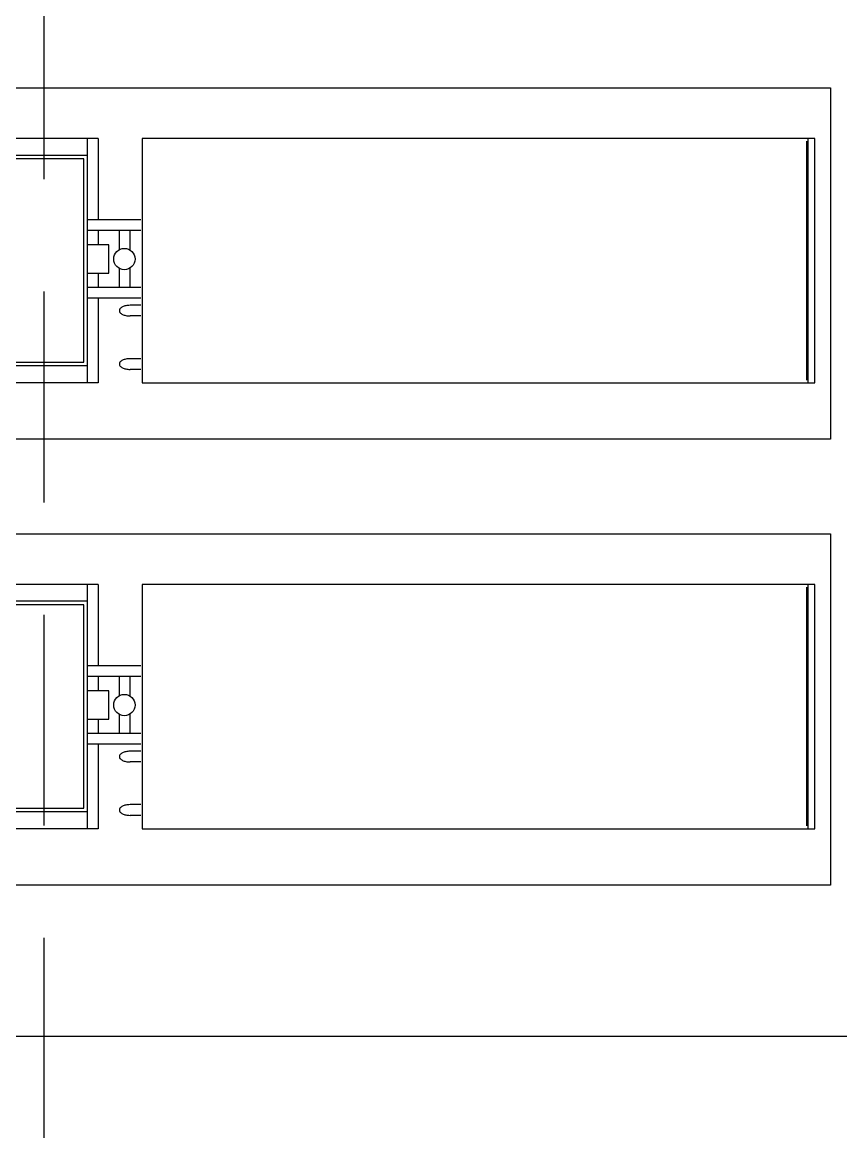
# Model space of a CAD drawing. Extents: x 152195838 to 160350639, y 364657247 to 370318102.
# Drawn here: x 157573191 to 157579021, y 365059350 to 365067250 of the extents above; entities that cross this region are included whole.
import ezdxf

# ---------------------------------------------------------------- set-up
doc = ezdxf.new("R2010")
doc.units = 0
doc.header["$MEASUREMENT"] = 0
doc.linetypes.add('HID', pattern=[2.3, 1.5, -0.8])
doc.layers.add('4A.TEC OPEN', color=9, linetype='HID')
doc.layers.add('4A.TEC 주차 확장형', color=8, linetype='CONTINUOUS')
doc.layers.add('DEFPOINT', color=135, linetype='CONTINUOUS', plot=False)

# ---------------------------------------------------------------- blocks, each defined once
blk = doc.blocks.new('3.5t p')
at = {"layer": '4A.TEC 주차 확장형', "color": 252, "linetype": 'Continuous', "ltscale": 0.8}
for p, q in [((831793.1, 168093.3), (830053.3, 168093.3)), ((830053.3, 168042.7), (831793.1, 168042.7)), ((830073.2, 168032.7), (831773.2, 168032.7)), ((830633.5, 163292.1), (830633.5, 162912.3)), ((830709.5, 163292.1), (830709.5, 162912.3)), ((830847.7, 163216.2), (830709.5, 163216.2)), ((831114.6, 163216.2), (830976.4, 163216.2)), ((831114.6, 163292.1), (831114.6, 162912.3)), ((831190.6, 163292.1), (831190.6, 162912.3)), ((831241.2, 163292.1), (831241.2, 163216.2)), ((831317.2, 163292.1), (831317.2, 163216.2)), ((831621.4, 163292.1), (831621.4, 163216.2)), ((831697.4, 163292.1), (831697.4, 163216.2)), ((830845, 163140.2), (830709.5, 163140.2)), ((831114.6, 163140.2), (830979.1, 163140.2)), ((831013.3, 163064.2), (830810.8, 163064.2)), ((830810.8, 163064.2), (830810.8, 162912.3)), ((831013.3, 162912.3), (831013.3, 163064.2)), ((830053, 162988.3), (830053, 162131.5)), ((830053, 162988.3), (830633.5, 162988.3)), ((830709.5, 162988.3), (830810.8, 162988.3)), ((831013.3, 162988.3), (831114.6, 162988.3)), ((831190.6, 162988.3), (831792.7, 162988.3)), ((831792.7, 162988.3), (831792.7, 162132.4)), ((831792.7, 162912.3), (830053, 162912.3)), ((830173.7, 162912.3), (830173.7, 161911.5)), ((831672, 162912.3), (831672, 161911.5)), ((830199, 162887), (830199, 162251)), ((831646.7, 162887), (830199, 162887)), ((831646.7, 162251), (831646.7, 162887)), ((830199, 162169.1), (830199, 162052)), ((830908.6, 162127.4), (830908.6, 161975.5)), ((830915.8, 162127.4), (830915.8, 161975.5)), ((831646.7, 162052), (831646.7, 162169.1)), ((830199, 161907.4), (830199, 161854.7)), ((831646.7, 161854.7), (831646.7, 161909.1))]:
    blk.add_line(p, q, dxfattribs=at)
for points in [[(832194, 161703.9), (829694, 161703.9), (829694, 168203.9), (832194, 168203.9), (832194, 161703.9)], [(830053.3, 168094), (830053, 163301.8), (831792.7, 163301.8), (831793.1, 168094)]]:
    blk.add_lwpolyline(points, dxfattribs=at)
for points in [[(831241.2, 163216.2, 0.051099), (831244.3, 163185.4, 0.064948), (831252.3, 163162.4, 0.104203), (831266.3, 163144.8, 0.174705), (831279.2, 163140.2, 0.174705), (831292, 163144.8, 0.104203), (831306, 163162.4, 0.064948), (831314, 163185.4, 0.051099), (831317.2, 163216.2, 0.051099)], [(831621.4, 163216.2, 0.051099), (831624.6, 163185.4, 0.064948), (831632.5, 163162.4, 0.104203), (831646.5, 163144.8, 0.174705), (831659.4, 163140.2, 0.174705), (831672.3, 163144.8, 0.104203), (831686.2, 163162.4, 0.064948), (831694.2, 163185.4, 0.051099), (831697.4, 163216.2, 0.051099)]]:
    blk.add_lwpolyline(points, format="xyb", dxfattribs=at)
blk.add_circle((830912.1, 163175.8), 76, dxfattribs=at)
for centre, radius, start, end in [((830229.4, 162251), 30.4, 180, 252.87981), ((830219.2, 162169.1), 20.3, 74.69866, 180), ((830922.9, 165753.3), 3600.5, 258.74992, 281.25008), ((830922.9, 166142.8), 4015.3, 259.98521, 280.01479), ((831626.5, 162169.1), 20.3, 0, 105.30134), ((831616.3, 162251), 30.4, 287.12019, 0), ((830229.8, 162084.8), 182.9, 165.19497, 249.53095), ((831618.7, 162083.2), 180.8, 291.094, 15.80384), ((830224.3, 162052), 25.3, 180, 257.18723), ((831621.4, 162052), 25.3, 282.81277, 0), ((830922.9, 166787.5), 4812, 261.58529, 278.41471), ((830921.9, 166309), 4460.1, 260.24004, 279.83622), ((830922.9, 166473.1), 4674.9, 261.09221, 278.90779)]:
    blk.add_arc(centre, radius, start, end, dxfattribs=at)
blk = doc.blocks.new('A$C111325cc')
at = {"layer": 'DEFPOINT'}
blk.add_line((0, 163063.2), (324968.6, 163063.2), dxfattribs=at)

msp = doc.modelspace()

# ---------------------------------------------------------------- linework, layer by layer
at = {"layer": '4A.TEC OPEN', "ltscale": 1000, "flags": 128}
msp.add_lwpolyline([(157579347.0046, 364982431.8958), (157573347.0046, 364982431.8958), (157573347.0046, 365071631.8958), (157579347.0046, 365071631.8958)], dxfattribs=at)

# ---------------------------------------------------------------- block references
at = {"layer": '4A.TEC 주차 확장형', "color": 252, "rotation": 270.0000000042689}
for p in [(157410743.1431, 365896475.9193), (157410743.1431, 365893300.9193)]:
    msp.add_blockref('3.5t p', p, dxfattribs=at)
at = {"layer": 'DEFPOINT'}
msp.add_blockref('A$C111325cc', (157443670.7413, 364896968.7328), dxfattribs=at)

doc.saveas('drawing.dxf')
